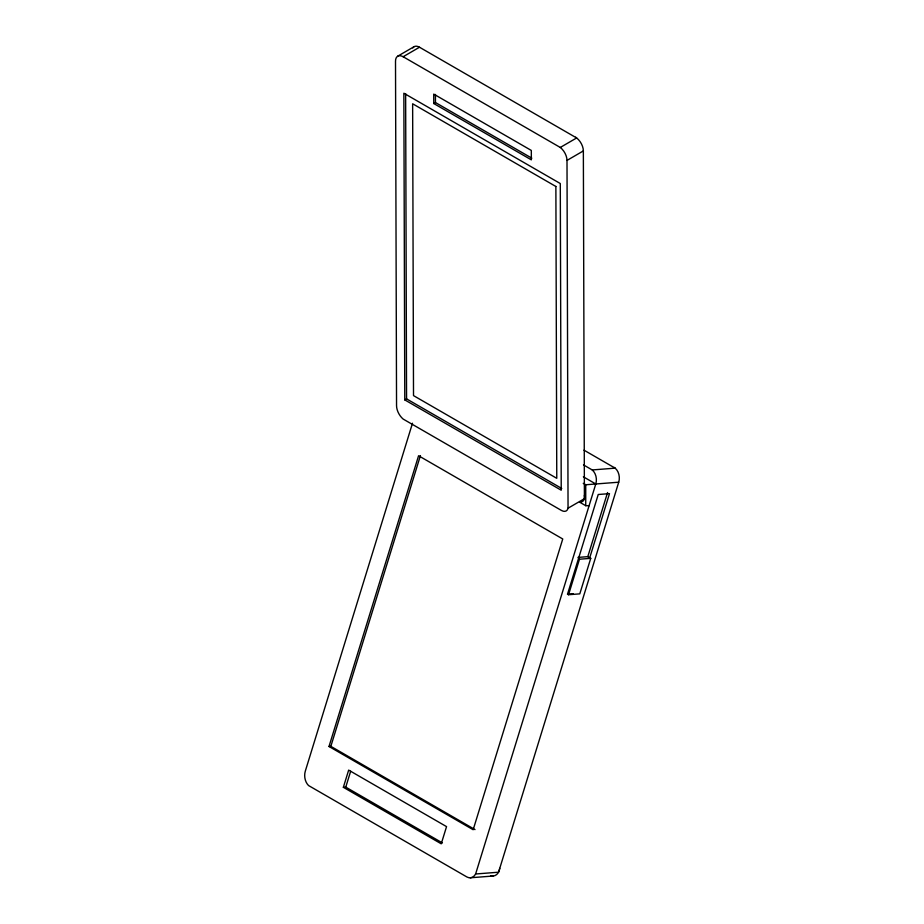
<?xml version="1.0" encoding="UTF-8"?>
<svg xmlns="http://www.w3.org/2000/svg" width="924" height="924" viewBox="0 0 924 924"><rect width="100%" height="100%" fill="white"/><g stroke="black" fill="none" stroke-linecap="round" stroke-linejoin="round"><path stroke-width="1.39" d="M412.497 423.227L305.324 771.078A12.093 9.171 85.6 0 0 308.535 785.527L466.897 876.968A9.61 7.3 85.6 0 0 475.617 873.989L498.556 872.21L618.722 482.201A11.319 8.593 85.6 0 0 615.165 468.156L614.183 467.44M329.002 746.488L418.584 455.74L562.751 538.981L473.169 829.729L329.002 746.488L330.838 746.349L475.017 829.59M330.838 746.349L420.42 455.601M343.358 787.306L348.66 770.108L446.546 826.622L441.245 843.82L343.358 787.306L345.761 787.121L442.423 842.919M345.761 787.121L350.658 771.24M475.617 873.989L595.784 483.98A11.319 8.593 85.6 0 0 592.226 469.946L583.494 464.899M577.95 557.415L587.803 556.652L590.736 558.35L579.798 593.855L568.537 594.733L567.532 594.155L598.232 494.502L609.494 493.635L589.731 557.761M568.537 594.733L579.475 559.216L590.736 558.35M587.803 556.652L607.565 492.515M397.655 56.237L413.998 46.731M403.141 56.734L419.496 47.228L576.634 137.953A11.319 6.514 59.8 0 1 583.356 150.912L584.407 498.694L568.052 508.2A9.61 5.532 59.8 0 1 561.446 510.452L403.083 419.022A12.093 6.953 59.8 0 1 396.546 405.694L395.507 61.4A10.857 6.249 59.8 0 1 403.141 56.734L560.279 147.459A11.319 6.514 59.8 0 1 567.001 160.418L568.052 508.2M433.76 103.523L433.726 94.098L531.312 150.439L531.346 159.864L433.76 103.523L435.458 102.541L435.435 94.456M560.279 147.459L576.634 137.953L575.617 137.249M567.001 160.418L583.356 150.912M404.781 399.896L403.857 93.22L560.291 183.53L561.226 490.217L404.781 399.896L406.56 398.868L405.636 93.624M592.226 469.946L615.165 468.156L583.98 450.161M583.24 483.321L585.735 484.765L618.722 482.201M567.532 594.155L573.169 593.716M470.12 877.8L493.046 876.021M579.521 502.102L585.735 505.694L589.073 505.74M435.458 102.541L531.808 158.166M583.356 476.807L595.784 483.98M406.56 398.868L561.757 488.473M578.47 558.639L579.475 559.216M585.735 484.765L585.735 505.694M499.769 868.317A9.61 7.3 85.6 0 1 490.875 875.675M584.407 495.206A9.61 5.532 59.8 0 1 580.746 501.871M412.797 47.921A10.857 6.249 59.8 0 1 419.496 47.228M555.878 186.475L412.635 103.777L413.513 395.611L556.768 478.309L555.878 186.475"/></g></svg>
